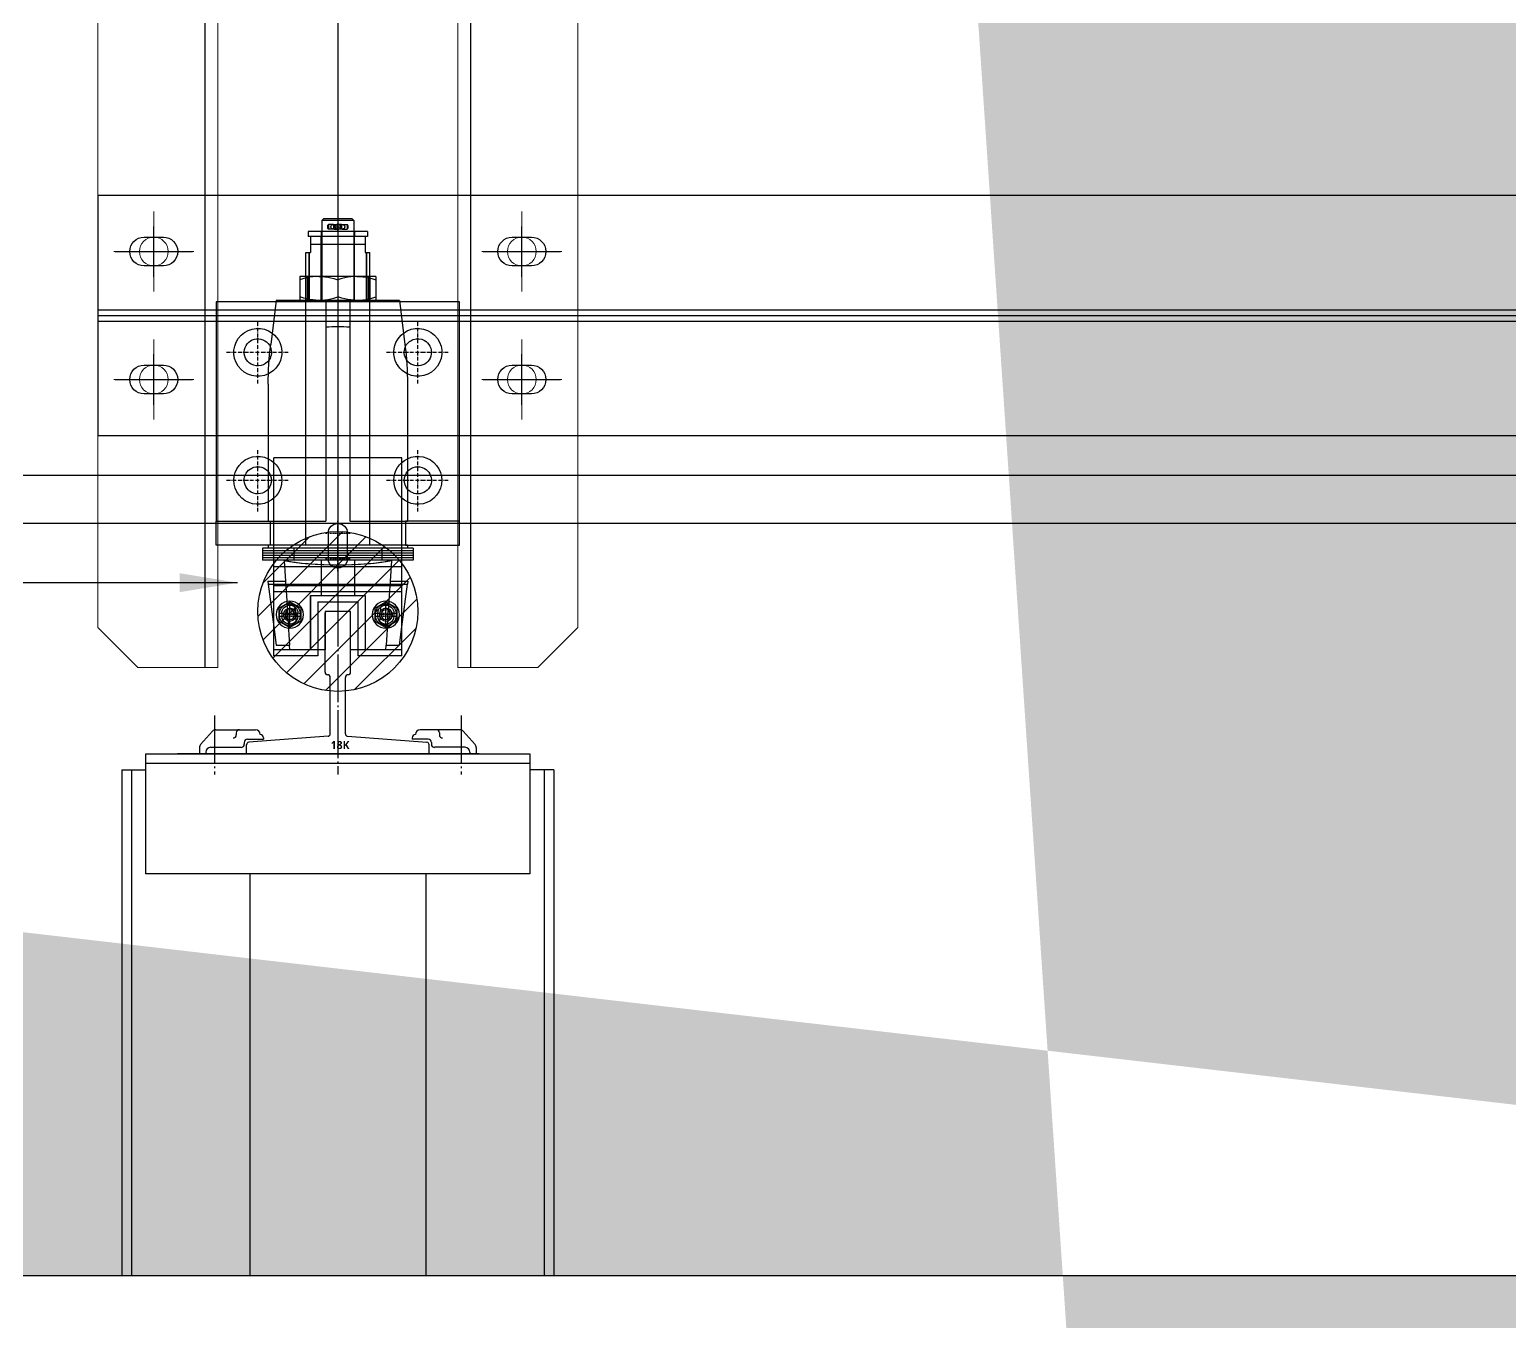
# Model space of a CAD drawing. Header units: millimetres. Extents: x 2370 to 266135, y -585395 to 33485.
# Drawn here: x 243654 to 245503, y 16224 to 17839 of the extents above; entities that cross this region are included whole.
import ezdxf
from ezdxf.lldxf.tags import DXFTag

# ---------------------------------------------------------------- set-up
doc = ezdxf.new("R2010")
doc.units = ezdxf.units.MM
for name, pattern in [('CEN', [35, 30, -2, 1, -2]), ('DASHDOT', [18.5, 12, -3, 0.5, -3]), ('DASHSPACE', [30, 12, -18])]:
    doc.linetypes.add(name, pattern=pattern)
doc.layers.add('0해치', color=253, linetype='Continuous', lineweight=9)
for name, color, linetype in [('1', 1, 'CENTER2'), ('2', 1, 'CENTER'), ('CEN', 1, 'CEN'), ('지상3층 평면도$0$A-ST-CONC', 2, 'Continuous'), ('히든선', 2, 'HIDDEN')]:
    doc.layers.add(name, color=color, linetype=linetype)
doc.styles.get("Standard").update_dxf_attribs({"font": 'NanumGothicBold.ttf'})
tags = doc.linetypes.add('CENTER', pattern=[2, 1.25, -0.25, 0.25, -0.25]).pattern_tags.tags
tags[10:11] = [DXFTag(74, 4), DXFTag(75, 0), DXFTag(340, '0'), DXFTag(46, 1.0), DXFTag(50, 0.0), DXFTag(44, 0.0), DXFTag(45, 0.0)]
tags[8:9] = [DXFTag(74, 4), DXFTag(75, 0), DXFTag(340, '0'), DXFTag(46, 1.0), DXFTag(50, 0.0), DXFTag(44, 0.0), DXFTag(45, 0.0)]
tags[6:7] = [DXFTag(74, 4), DXFTag(75, 0), DXFTag(340, '0'), DXFTag(46, 1.0), DXFTag(50, 0.0), DXFTag(44, 0.0), DXFTag(45, 0.0)]
tags[4:5] = [DXFTag(74, 4), DXFTag(75, 0), DXFTag(340, '0'), DXFTag(46, 1.0), DXFTag(50, 0.0), DXFTag(44, 0.0), DXFTag(45, 0.0)]
tags = doc.linetypes.add('CENTER2', pattern=[1.125, 0.75, -0.125, 0.125, -0.125]).pattern_tags.tags
tags[10:11] = [DXFTag(74, 4), DXFTag(75, 0), DXFTag(340, '0'), DXFTag(46, 1.0), DXFTag(50, 0.0), DXFTag(44, 0.0), DXFTag(45, 0.0)]
tags[8:9] = [DXFTag(74, 4), DXFTag(75, 0), DXFTag(340, '0'), DXFTag(46, 1.0), DXFTag(50, 0.0), DXFTag(44, 0.0), DXFTag(45, 0.0)]
tags[6:7] = [DXFTag(74, 4), DXFTag(75, 0), DXFTag(340, '0'), DXFTag(46, 1.0), DXFTag(50, 0.0), DXFTag(44, 0.0), DXFTag(45, 0.0)]
tags[4:5] = [DXFTag(74, 4), DXFTag(75, 0), DXFTag(340, '0'), DXFTag(46, 1.0), DXFTag(50, 0.0), DXFTag(44, 0.0), DXFTag(45, 0.0)]
tags = doc.linetypes.add('DASHED', pattern=[0.75, 0.5, -0.25]).pattern_tags.tags
tags[6:7] = [DXFTag(74, 4), DXFTag(75, 0), DXFTag(340, '0'), DXFTag(46, 1.0), DXFTag(50, 0.0), DXFTag(44, 0.0), DXFTag(45, 0.0)]
tags[4:5] = [DXFTag(74, 4), DXFTag(75, 0), DXFTag(340, '0'), DXFTag(46, 1.0), DXFTag(50, 0.0), DXFTag(44, 0.0), DXFTag(45, 0.0)]
tags = doc.linetypes.add('HIDDEN', pattern=[0.375, 0.25, -0.125]).pattern_tags.tags
tags[6:7] = [DXFTag(74, 4), DXFTag(75, 0), DXFTag(340, '0'), DXFTag(46, 1.0), DXFTag(50, 0.0), DXFTag(44, 0.0), DXFTag(45, 0.0)]
tags[4:5] = [DXFTag(74, 4), DXFTag(75, 0), DXFTag(340, '0'), DXFTag(46, 1.0), DXFTag(50, 0.0), DXFTag(44, 0.0), DXFTag(45, 0.0)]
doc.dimstyles.new('DIM-ROPE HOLE', dxfattribs={"dimscale": 180, "dimtxt": 1, "dimasz": 0.4, "dimexe": 0.2, "dimexo": 0.3, "dimgap": 0.4, "dimtad": 1, "dimdec": 0, "dimlfac": 0.5, "dimtxsty": 'Standard', "dimcen": 0, "dimclrd": 15, "dimclre": 15, "dimclrt": 3, "dimadec": 0, "dimazin": 0, "dimtfac": 1, "dimtix": 1, "dimtmove": 0, "dimatfit": 3, "dimfxl": 1, "dimarcsym": 0})

# ---------------------------------------------------------------- blocks, each defined once
blk = doc.blocks.new('R1823')
for p, q in [((-8, 51), (-8, 88)), ((7, 89), (-7, 89)), ((8, 51), (8, 88)), ((-4.75, 12.4), (-4.75, 47.75)), ((4.75, 12.4), (4.75, 47.75)), ((-78.4, 14.05), (-85.76, 5.88)), ((-76.17, 15.04), (-51.45, 15.04)), ((-63.47, 13.04), (-63.47, 11.87)), ((-6.11, 10.9), (-55.64, 7.15)), ((-46.43, 10.03), (-46.43, 9.03)), ((6.11, 10.9), (55.64, 7.15)), ((46.43, 10.03), (46.43, 9.03)), ((76.17, 15.04), (51.45, 15.04)), ((63.47, 13.04), (63.47, 11.87)), ((78.4, 14.05), (85.76, 5.88)), ((-86.53, 3.86), (-86.53, 0.01)), ((-82.52, 1.01), (-82.52, 0.01)), ((-79.51, 4.02), (-60.47, 4.02)), ((-58.5, 5.61), (-58.5, 5.66)), ((-58.46, 7.02), (-58.46, 6.02)), ((-57, 0), (-57, 5.66)), ((-56.46, 9.03), (-46.43, 9.03)), ((56.46, 9.03), (46.43, 9.03)), ((57, 0), (57, 5.66)), ((58.46, 7.02), (58.46, 6.02)), ((58.5, 5.61), (58.5, 5.66)), ((79.51, 4.02), (60.47, 4.02)), ((82.52, 1.01), (82.52, 0.01)), ((86.53, 3.86), (86.53, 0.01)), ((-88.22, 0), (-100.25, 0)), ((88.22, 0), (-88.22, 0)), ((88.22, 0), (100.25, 0))]:
    blk.add_line(p, q)
for centre, radius, start, end in [((-7, 88), 1, 90, 180), ((7, 88), 1, 0, 90), ((-6.38, 51), 1.62, 180, 270), ((-6.38, 47.75), 1.62, 0, 90), ((6.37, 47.75), 1.62, 90, 180), ((6.37, 51), 1.62, 270, 0), ((-76.17, 12.04), 3.01, 90, 138.01279), ((-65.48, 11.87), 2.01, 270, 0), ((-61.47, 13.04), 2.01, 90, 180), ((-51.45, 12.04), 3.01, 0, 90), ((-48.44, 10.03), 2.01, 0, 90), ((-6.25, 12.4), 1.5, 275.50548, 0), ((6.25, 12.4), 1.5, 180, 264.49452), ((48.44, 10.03), 2.01, 90, 180), ((51.45, 12.04), 3.01, 90, 180), ((61.47, 13.04), 2.01, 0, 90), ((65.48, 11.87), 2.01, 180, 270), ((76.17, 12.04), 3.01, 41.98721, 90), ((-83.52, 3.86), 3.01, 138.01279, 180), ((-79.51, 1.01), 3.01, 90, 180), ((-60.47, 6.02), 2.01, 270, 0), ((-56.46, 7.02), 2.01, 90, 180), ((-55.5, 5.66), 1.5, 95.50548, 180), ((55.5, 5.66), 1.5, 0, 84.49452), ((56.46, 7.02), 2.01, 0, 90), ((60.47, 6.02), 2.01, 180, 270), ((79.51, 1.01), 3.01, 0, 90), ((83.52, 3.86), 3.01, 0, 41.98721)]:
    blk.add_arc(centre, radius, start, end)
at = {"layer": 'CEN'}
for p, q in [((0, 97.15), (0, -13.05)), ((-77, 23.99), (-77, -13.05)), ((77, 23.99), (77, -13.05))]:
    blk.add_line(p, q, dxfattribs=at)
at = {"layer": '1', "insert": (-4.49, 7.97), "char_height": 5, "width": 6.0524, "attachment_point": 1}
blk.add_mtext('18K', dxfattribs=at)
blk = doc.blocks.new('43242342')
at = {"color": 1, "linetype": 'CENTER2', "lineweight": 18}
for p, q in [((17347.22, 133186.68), (17347.22, 133236.68)), ((17577.22, 133186.68), (17577.22, 133236.68)), ((17322.22, 133211.68), (17372.22, 133211.68)), ((17602.22, 133211.68), (17552.22, 133211.68)), ((17347.22, 133106.68), (17347.22, 133156.68)), ((17577.22, 133106.68), (17577.22, 133156.68)), ((17322.22, 133131.68), (17372.22, 133131.68)), ((17602.22, 133131.68), (17552.22, 133131.68))]:
    blk.add_line(p, q, dxfattribs=at)
at = {"lineweight": 18}
for points in [[(17387.22, 136191.68), (17387.22, 132951.68), (17337.22, 132951.68), (17312.22, 132976.68), (17312.22, 136166.68), (17337.22, 136191.68)], [(17537.22, 136191.68), (17537.22, 132951.68), (17587.22, 132951.68), (17612.22, 132976.68), (17612.22, 136166.68), (17587.22, 136191.68)]]:
    blk.add_lwpolyline(points, close=True, dxfattribs=at)
for centre in [(17347.22, 133211.68), (17577.22, 133211.68), (17347.22, 133131.68), (17577.22, 133131.68)]:
    blk.add_circle(centre, 9, dxfattribs=at)
at = {"layer": '히든선'}
for p, q in [((17379.22, 136191.68), (17379.22, 132951.68)), ((17545.22, 136191.68), (17545.22, 132951.68))]:
    blk.add_line(p, q, dxfattribs=at)
blk = doc.blocks.new('w3')
blk.add_lwpolyline([(87947.52, -10626.32), (90347.52, -10626.32), (90347.52, -10776.32), (87947.52, -10776.32)], close=True)
for points in [[(87988.52, -10652.32), (87976.52, -10652.32, 1), (87976.52, -10670.32), (87988.52, -10670.32, 1)], [(88218.52, -10652.32), (88206.52, -10652.32, 1), (88206.52, -10670.32), (88218.52, -10670.32, 1)], [(87988.52, -10732.32), (87976.52, -10732.32, 1), (87976.52, -10750.32), (87988.52, -10750.32, 1)], [(88218.52, -10732.32), (88206.52, -10732.32, 1), (88206.52, -10750.32), (88218.52, -10750.32, 1)]]:
    blk.add_lwpolyline(points, format="xyb", close=True)
at = {"layer": '1'}
for p, q in [((87982.52, -10645.59), (87982.52, -10677.06)), ((88212.52, -10645.59), (88212.52, -10677.06)), ((87958.36, -10661.32), (88006.67, -10661.32)), ((88188.36, -10661.32), (88236.67, -10661.32)), ((87947.52, -10701.32), (90347.52, -10701.32)), ((87982.52, -10725.59), (87982.52, -10757.06)), ((88212.52, -10725.59), (88212.52, -10757.06)), ((87958.36, -10741.32), (88006.67, -10741.32)), ((88188.36, -10741.32), (88236.67, -10741.32))]:
    blk.add_line(p, q, dxfattribs=at)
at = {"layer": '2'}
for p, q in [((87947.52, -10697.82), (90347.52, -10697.82)), ((87947.52, -10704.82), (90347.52, -10704.82))]:
    blk.add_line(p, q, dxfattribs=at)
blk = doc.blocks.new('5')
at = {"color": 4}
for p, q in [((20992.39, -152440.85), (21129.39, -152440.85)), ((21129.39, -152592.85), (20992.39, -152592.85))]:
    blk.add_line(p, q, dxfattribs=at)
at = {"color": 4, "ltscale": 0.186874}
blk.add_line((20992.39, -152478.22), (20992.39, -152440.85), dxfattribs=at)
at = {"color": 4, "ltscale": 0.168319}
for p, q in [((21129.39, -152440.85), (21129.39, -152474.51)), ((21144.39, -152474.51), (21144.39, -152440.85)), ((21129.39, -152592.85), (21129.39, -152559.18)), ((21144.39, -152559.18), (21144.39, -152592.85))]:
    blk.add_line(p, q, dxfattribs=at)
at = {"color": 4, "ltscale": 0.075}
for p, q in [((21144.39, -152440.85), (21129.39, -152440.85)), ((21129.39, -152474.51), (21144.39, -152474.51)), ((21129.39, -152474.51), (21144.39, -152474.51)), ((20976.39, -152496.85), (20961.39, -152496.85)), ((20976.39, -152498.85), (20961.39, -152498.85)), ((20976.39, -152534.85), (20961.39, -152534.85)), ((20976.39, -152536.85), (20961.39, -152536.85)), ((21129.39, -152559.18), (21144.39, -152559.18)), ((21129.39, -152559.18), (21144.39, -152559.18)), ((21144.39, -152592.85), (21129.39, -152592.85))]:
    blk.add_line(p, q, dxfattribs=at)
at = {"color": 1, "linetype": 'DASHDOT', "ltscale": 0.195}
for p, q in [((21023.89, -152447.35), (21023.89, -152486.35)), ((21103.89, -152447.35), (21103.89, -152486.35)), ((21043.39, -152466.85), (21004.39, -152466.85)), ((21123.39, -152466.85), (21084.39, -152466.85)), ((21023.89, -152547.35), (21023.89, -152586.35)), ((21103.89, -152547.35), (21103.89, -152586.35)), ((21043.39, -152566.85), (21004.39, -152566.85)), ((21123.39, -152566.85), (21084.39, -152566.85))]:
    blk.add_line(p, q, dxfattribs=at)
at = {"color": 4, "ltscale": 0.0075}
for p, q in [((21146.39, -152469.85), (21147.89, -152469.85)), ((21147.89, -152469.85), (21149.39, -152469.85)), ((21149.39, -152469.85), (21150.89, -152469.85)), ((21150.89, -152469.85), (21152.39, -152469.85)), ((21152.39, -152469.85), (21153.89, -152469.85)), ((21146.39, -152563.85), (21147.89, -152563.85)), ((21147.89, -152563.85), (21149.39, -152563.85)), ((21149.39, -152563.85), (21150.89, -152563.85)), ((21150.89, -152563.85), (21152.39, -152563.85)), ((21152.39, -152563.85), (21153.89, -152563.85))]:
    blk.add_line(p, q, dxfattribs=at)
at = {"color": 4, "ltscale": 0.035}
for p, q in [((21146.39, -152476.85), (21146.39, -152469.85)), ((21147.89, -152476.85), (21147.89, -152469.85)), ((21147.89, -152476.85), (21147.89, -152469.85)), ((21149.39, -152476.85), (21149.39, -152469.85)), ((21149.39, -152476.85), (21149.39, -152469.85)), ((21150.89, -152476.85), (21150.89, -152469.85)), ((21150.89, -152476.85), (21150.89, -152469.85)), ((21152.39, -152476.85), (21152.39, -152469.85)), ((21152.39, -152476.85), (21152.39, -152469.85)), ((21153.89, -152476.85), (21153.89, -152469.85)), ((20941.39, -152506.85), (20948.39, -152506.85)), ((20941.39, -152526.85), (20948.39, -152526.85)), ((21146.39, -152563.85), (21146.39, -152556.85)), ((21147.89, -152563.85), (21147.89, -152556.85)), ((21147.89, -152563.85), (21147.89, -152556.85)), ((21149.39, -152563.85), (21149.39, -152556.85)), ((21149.39, -152563.85), (21149.39, -152556.85)), ((21150.89, -152563.85), (21150.89, -152556.85)), ((21150.89, -152563.85), (21150.89, -152556.85)), ((21152.39, -152563.85), (21152.39, -152556.85)), ((21152.39, -152563.85), (21152.39, -152556.85)), ((21153.89, -152563.85), (21153.89, -152556.85))]:
    blk.add_line(p, q, dxfattribs=at)
at = {"color": 4, "ltscale": 0.139299}
for p, q in [((20991.39, -152478.35), (21019.04, -152474.89)), ((20991.39, -152555.35), (21019.04, -152558.8))]:
    blk.add_line(p, q, dxfattribs=at)
at = {"color": 4, "ltscale": 0.284789}
blk.add_line((20991.39, -152535.3), (20991.39, -152478.35), dxfattribs=at)
at = {"color": 4, "linetype": 'DASHED', "ltscale": 0.155626}
blk.add_line((20992.39, -152509.35), (20992.39, -152478.22), dxfattribs=at)
at = {"color": 4, "ltscale": 0.427742}
for p, q in [((21043.84, -152473.35), (21129.39, -152473.35)), ((21043.84, -152560.35), (21129.39, -152560.35))]:
    blk.add_line(p, q, dxfattribs=at)
at = {"color": 4, "ltscale": 0.4}
for p, q in [((21089.89, -152556.85), (21089.89, -152476.85)), ((21173.69, -152556.85), (21173.69, -152476.85))]:
    blk.add_line(p, q, dxfattribs=at)
at = {"color": 4, "ltscale": 0.419}
for p, q in [((21173.69, -152476.85), (21089.89, -152476.85)), ((21173.69, -152556.85), (21089.89, -152556.85))]:
    blk.add_line(p, q, dxfattribs=at)
at = {"color": 4, "linetype": 'DASHED', "ltscale": 0.113225}
for p, q in [((21129.39, -152473.35), (21129.39, -152495.99)), ((21144.39, -152495.99), (21144.39, -152473.35))]:
    blk.add_line(p, q, dxfattribs=at)
at = {"color": 4, "ltscale": 6.10352e-06}
for p, q in [((21129.39, -152474.51), (21129.39, -152474.51)), ((21144.39, -152474.51), (21144.39, -152474.51)), ((21129.39, -152559.18), (21129.39, -152559.18)), ((21144.39, -152559.18), (21144.39, -152559.18))]:
    blk.add_line(p, q, dxfattribs=at)
at = {"color": 4, "ltscale": 0.01}
for p, q in [((21144.39, -152473.35), (21146.39, -152473.35)), ((21144.39, -152560.35), (21146.39, -152560.35))]:
    blk.add_line(p, q, dxfattribs=at)
at = {"color": 4, "ltscale": 0.0175}
for p, q in [((21146.39, -152476.85), (21146.39, -152473.35)), ((21168.89, -152473.35), (21168.89, -152476.85)), ((21146.39, -152560.35), (21146.39, -152556.85)), ((21168.89, -152556.85), (21168.89, -152560.35))]:
    blk.add_line(p, q, dxfattribs=at)
at = {"color": 4, "linetype": 'DASHED', "ltscale": 0.17}
for p, q in [((21146.39, -152510.85), (21146.39, -152476.85)), ((21146.39, -152510.85), (21146.39, -152476.85)), ((21147.89, -152510.85), (21147.89, -152476.85)), ((21147.89, -152510.85), (21147.89, -152476.85)), ((21149.39, -152510.85), (21149.39, -152476.85)), ((21149.39, -152510.85), (21149.39, -152476.85)), ((21150.89, -152510.85), (21150.89, -152476.85)), ((21150.89, -152510.85), (21150.89, -152476.85)), ((21152.39, -152510.85), (21152.39, -152476.85)), ((21152.39, -152510.85), (21152.39, -152476.85)), ((21175.89, -152499.85), (21209.89, -152499.85)), ((21175.89, -152499.85), (21175.89, -152533.85)), ((21209.89, -152499.85), (21175.89, -152499.85)), ((21175.89, -152499.85), (21175.89, -152533.85)), ((21146.39, -152556.85), (21146.39, -152522.85)), ((21147.89, -152556.85), (21147.89, -152522.85)), ((21147.89, -152556.85), (21147.89, -152522.85)), ((21149.39, -152556.85), (21149.39, -152522.85)), ((21149.39, -152556.85), (21149.39, -152522.85)), ((21150.89, -152556.85), (21150.89, -152522.85)), ((21150.89, -152556.85), (21150.89, -152522.85)), ((21152.39, -152556.85), (21152.39, -152522.85)), ((21152.39, -152556.85), (21152.39, -152522.85)), ((21175.89, -152533.85), (21209.89, -152533.85)), ((21175.89, -152533.85), (21209.89, -152533.85))]:
    blk.add_line(p, q, dxfattribs=at)
at = {"color": 4, "linetype": 'DASHED', "ltscale": 0.170419}
for p, q in [((21153.89, -152510.93), (21153.89, -152476.85)), ((21153.89, -152556.85), (21153.89, -152522.76))]:
    blk.add_line(p, q, dxfattribs=at)
at = {"color": 4, "linetype": 'DASHED', "ltscale": 0.4}
for p, q in [((21157.89, -152556.85), (21157.89, -152476.85)), ((21168.89, -152476.85), (21168.89, -152556.85)), ((21169.89, -152556.85), (21169.89, -152476.85))]:
    blk.add_line(p, q, dxfattribs=at)
at = {"color": 4, "ltscale": 0.018843}
blk.add_line((21166.85, -152473.08), (21166.85, -152476.85), dxfattribs=at)
at = {"color": 4, "ltscale": 0.010301}
for p, q in [((21166.85, -152473.08), (21168.89, -152473.35)), ((21166.85, -152560.61), (21168.89, -152560.35))]:
    blk.add_line(p, q, dxfattribs=at)
at = {"color": 4, "ltscale": 0.018844}
for p, q in [((21166.85, -152473.08), (21166.85, -152476.85)), ((21166.85, -152556.85), (21166.85, -152560.61))]:
    blk.add_line(p, q, dxfattribs=at)
at = {"color": 4, "linetype": 'DASHED', "ltscale": 0.03655}
blk.add_line((21166.85, -152476.85), (21166.85, -152484.16), dxfattribs=at)
at = {"color": 4, "linetype": 'DASHED', "ltscale": 0.036549}
for p, q in [((21166.85, -152476.85), (21166.85, -152484.16)), ((21166.85, -152549.54), (21166.85, -152556.85)), ((21166.85, -152549.54), (21166.85, -152556.85))]:
    blk.add_line(p, q, dxfattribs=at)
at = {"color": 4, "linetype": 'DASHED', "ltscale": 0.435}
blk.add_line((21168.89, -152473.35), (21168.89, -152560.35), dxfattribs=at)
at = {"color": 4, "ltscale": 0.134146}
blk.add_line((21168.89, -152473.35), (21195.49, -152476.85), dxfattribs=at)
at = {"color": 4, "ltscale": 0.2}
for p, q in [((21213.69, -152476.85), (21173.69, -152476.85)), ((21213.69, -152556.85), (21173.69, -152556.85))]:
    blk.add_line(p, q, dxfattribs=at)
at = {"color": 4, "ltscale": 0.04}
for p, q in [((21183.89, -152479.92), (21179.89, -152486.85)), ((21183.89, -152479.92), (21191.89, -152479.92)), ((21191.89, -152479.92), (21195.89, -152486.85)), ((21183.89, -152493.77), (21179.89, -152486.85)), ((21191.89, -152493.77), (21195.89, -152486.85)), ((21183.89, -152493.77), (21191.89, -152493.77)), ((21183.89, -152539.92), (21179.89, -152546.85)), ((21183.89, -152539.92), (21191.89, -152539.92)), ((21191.89, -152539.92), (21195.89, -152546.85)), ((21183.89, -152553.77), (21179.89, -152546.85)), ((21183.89, -152553.77), (21191.89, -152553.77)), ((21191.89, -152553.77), (21195.89, -152546.85))]:
    blk.add_line(p, q, dxfattribs=at)
at = {"color": 4, "linetype": 'DASHDOT', "ltscale": 0.065}
for p, q in [((21186.89, -152480.35), (21186.89, -152493.35)), ((21188.89, -152480.35), (21188.89, -152493.35)), ((21193.39, -152486.85), (21180.39, -152486.85)), ((21195.39, -152486.85), (21182.39, -152486.85)), ((21186.89, -152540.35), (21186.89, -152553.35)), ((21188.89, -152540.35), (21188.89, -152553.35)), ((21193.39, -152546.85), (21180.39, -152546.85)), ((21195.39, -152546.85), (21182.39, -152546.85))]:
    blk.add_line(p, q, dxfattribs=at)
at = {"color": 4, "linetype": 'DASHED', "ltscale": 0.01}
for p, q in [((21186.89, -152481.85), (21188.89, -152481.85)), ((21181.45, -152485.07), (21181.32, -152487.06)), ((21184.13, -152490.25), (21186.13, -152490.37)), ((21189.12, -152490.56), (21191.12, -152490.68)), ((21194.42, -152485.88), (21194.3, -152487.88)), ((21188.89, -152491.85), (21186.89, -152491.85)), ((21184.13, -152543.45), (21186.13, -152543.32)), ((21188.89, -152541.85), (21186.89, -152541.85)), ((21189.12, -152543.13), (21191.12, -152543.01)), ((21194.42, -152547.81), (21194.3, -152545.82)), ((21181.45, -152548.62), (21181.32, -152546.63)), ((21186.89, -152551.85), (21188.89, -152551.85))]:
    blk.add_line(p, q, dxfattribs=at)
at = {"color": 4, "linetype": 'DASHED', "ltscale": 0.057491}
for p, q in [((21195.49, -152476.85), (21206.89, -152478.35)), ((21206.89, -152555.35), (21195.49, -152556.85))]:
    blk.add_line(p, q, dxfattribs=at)
at = {"color": 4, "linetype": 'DASHED', "ltscale": 0.041562}
for p, q in [((21206.89, -152478.35), (21206.89, -152486.66)), ((21206.89, -152547.03), (21206.89, -152555.35))]:
    blk.add_line(p, q, dxfattribs=at)
at = {"color": 4, "linetype": 'DASHED', "ltscale": 0.1375}
for p, q in [((21209.89, -152504.35), (21209.89, -152476.85)), ((21209.89, -152556.85), (21209.89, -152529.35))]:
    blk.add_line(p, q, dxfattribs=at)
at = {"color": 4, "ltscale": 0.1375}
for p, q in [((21213.69, -152504.35), (21213.69, -152476.85)), ((21213.69, -152556.85), (21213.69, -152529.35))]:
    blk.add_line(p, q, dxfattribs=at)
at = {"color": 4, "linetype": 'DASHED', "ltscale": 0.0075}
for p, q in [((21146.39, -152489.35), (21147.89, -152489.35)), ((21147.89, -152489.35), (21149.39, -152489.35)), ((21149.39, -152489.35), (21150.89, -152489.35)), ((21150.89, -152489.35), (21152.39, -152489.35)), ((21152.39, -152489.35), (21153.89, -152489.35)), ((21146.39, -152544.35), (21147.89, -152544.35)), ((21147.89, -152544.35), (21149.39, -152544.35)), ((21149.39, -152544.35), (21150.89, -152544.35)), ((21150.89, -152544.35), (21152.39, -152544.35)), ((21152.39, -152544.35), (21153.89, -152544.35))]:
    blk.add_line(p, q, dxfattribs=at)
at = {"color": 4, "linetype": 'DASHED', "ltscale": 0.001619}
for p, q in [((21153.89, -152483.35), (21154.22, -152483.37)), ((21153.89, -152550.35), (21154.22, -152550.33))]:
    blk.add_line(p, q, dxfattribs=at)
at = {"color": 4, "linetype": 'DASHED', "ltscale": 0.13792}
for p, q in [((21153.89, -152510.93), (21153.89, -152483.35)), ((21153.89, -152550.35), (21153.89, -152522.76))]:
    blk.add_line(p, q, dxfattribs=at)
at = {"color": 4, "linetype": 'DASHED', "ltscale": 0.063295}
for p, q in [((21154.22, -152483.37), (21166.85, -152484.16)), ((21154.22, -152550.33), (21166.85, -152549.54))]:
    blk.add_line(p, q, dxfattribs=at)
at = {"color": 4, "linetype": 'DASHED', "ltscale": 0.092508}
for p, q in [((21166.85, -152484.16), (21185.32, -152485.31)), ((21166.85, -152549.54), (21185.32, -152548.38))]:
    blk.add_line(p, q, dxfattribs=at)
at = {"color": 4, "linetype": 'DASHDOT', "ltscale": 0.039}
for p, q in [((21191.79, -152486.85), (21183.99, -152486.85)), ((21187.89, -152482.95), (21187.89, -152490.75)), ((21187.89, -152542.95), (21187.89, -152550.75)), ((21191.79, -152546.85), (21183.99, -152546.85))]:
    blk.add_line(p, q, dxfattribs=at)
at = {"color": 4, "linetype": 'DASHED', "ltscale": 0.009567}
for p, q in [((21184.53, -152485.26), (21186.44, -152485.38)), ((21186.44, -152548.31), (21184.53, -152548.43))]:
    blk.add_line(p, q, dxfattribs=at)
at = {"color": 4, "linetype": 'DASHED', "ltscale": 0.015}
for p, q in [((21189.12, -152490.56), (21186.13, -152490.37)), ((21189.43, -152485.57), (21186.44, -152485.38)), ((20948.39, -152506.35), (20951.39, -152506.35)), ((20943.89, -152511.05), (20946.89, -152511.05)), ((20946.89, -152514.35), (20943.89, -152514.35)), ((20943.89, -152516.85), (20946.89, -152516.85)), ((20943.89, -152516.85), (20946.89, -152516.85)), ((20946.89, -152519.35), (20943.89, -152519.35)), ((20943.89, -152522.64), (20946.89, -152522.64)), ((20948.39, -152527.35), (20951.39, -152527.35)), ((21189.12, -152543.13), (21186.13, -152543.32)), ((21189.43, -152548.12), (21186.44, -152548.31))]:
    blk.add_line(p, q, dxfattribs=at)
at = {"color": 4, "linetype": 'DASHED', "ltscale": 0.006053}
for p, q in [((21189.43, -152485.57), (21190.64, -152485.64)), ((21190.64, -152548.05), (21189.43, -152548.12))]:
    blk.add_line(p, q, dxfattribs=at)
at = {"color": 4, "linetype": 'DASHED', "ltscale": 0.081418}
for p, q in [((21190.64, -152485.64), (21206.89, -152486.66)), ((21190.64, -152548.05), (21206.89, -152547.03))]:
    blk.add_line(p, q, dxfattribs=at)
at = {"color": 4, "linetype": 'DASHED', "ltscale": 0.015029}
for p, q in [((21209.89, -152486.85), (21206.89, -152486.66)), ((21209.89, -152546.85), (21206.89, -152547.03))]:
    blk.add_line(p, q, dxfattribs=at)
at = {"color": 4, "linetype": 'DASHED', "ltscale": 0.065}
for p, q in [((21209.89, -152499.85), (21209.89, -152486.85)), ((21209.89, -152546.85), (21209.89, -152533.85))]:
    blk.add_line(p, q, dxfattribs=at)
at = {"color": 4, "ltscale": 0.015}
for p, q in [((20948.39, -152498.35), (20951.39, -152498.35)), ((20961.39, -152496.85), (20961.39, -152499.85)), ((20948.39, -152535.35), (20951.39, -152535.35)), ((20961.39, -152533.85), (20961.39, -152536.85))]:
    blk.add_line(p, q, dxfattribs=at)
at = {"color": 4, "ltscale": 0.185}
for p, q in [((20948.39, -152535.35), (20948.39, -152498.35)), ((20951.39, -152535.35), (20951.39, -152498.35))]:
    blk.add_line(p, q, dxfattribs=at)
at = {"color": 4, "ltscale": 0.17}
for p, q in [((20951.39, -152533.85), (20951.39, -152499.85)), ((20956.39, -152533.85), (20956.39, -152499.85))]:
    blk.add_line(p, q, dxfattribs=at)
at = {"color": 4, "ltscale": 0.05}
for p, q in [((20951.39, -152499.85), (20961.39, -152499.85)), ((20951.39, -152533.85), (20961.39, -152533.85))]:
    blk.add_line(p, q, dxfattribs=at)
at = {"color": 4, "linetype": 'DASHED', "ltscale": 0.006017}
for p, q in [((20956.39, -152501.05), (20956.39, -152499.85)), ((20956.39, -152533.85), (20956.39, -152532.64))]:
    blk.add_line(p, q, dxfattribs=at)
at = {"color": 4, "linetype": 'DASHED', "ltscale": 0.163982}
for p, q in [((20956.39, -152532.64), (20956.39, -152499.85)), ((20956.39, -152533.85), (20956.39, -152501.05))]:
    blk.add_line(p, q, dxfattribs=at)
at = {"color": 4, "linetype": 'DASHED', "ltscale": 0.15}
for p, q in [((20961.39, -152498.85), (20991.39, -152498.85)), ((20961.39, -152534.85), (20991.39, -152534.85))]:
    blk.add_line(p, q, dxfattribs=at)
at = {"color": 4, "ltscale": 0.010636}
for p, q in [((20976.39, -152493.03), (20978.52, -152493.03)), ((20989.27, -152493.03), (20991.39, -152493.03)), ((20976.39, -152540.66), (20978.52, -152540.66)), ((20989.27, -152540.66), (20991.39, -152540.66))]:
    blk.add_line(p, q, dxfattribs=at)
at = {"color": 4, "ltscale": 0.059539}
for p, q in [((20976.39, -152504.94), (20976.39, -152493.03)), ((20991.39, -152504.94), (20991.39, -152493.03)), ((20976.39, -152540.66), (20976.39, -152528.75)), ((20991.39, -152540.66), (20991.39, -152528.75))]:
    blk.add_line(p, q, dxfattribs=at)
at = {"color": 4, "linetype": 'DASHED', "ltscale": 0.075}
for p, q in [((20976.39, -152496.85), (20991.39, -152496.85)), ((20991.39, -152496.85), (20976.39, -152496.85)), ((20976.39, -152497.85), (20991.39, -152497.85)), ((20991.39, -152498.85), (20976.39, -152498.85)), ((20992.39, -152524.35), (20992.39, -152509.35)), ((20991.39, -152534.85), (20976.39, -152534.85)), ((20976.39, -152535.85), (20991.39, -152535.85)), ((20976.39, -152536.85), (20991.39, -152536.85)), ((20991.39, -152536.85), (20976.39, -152536.85))]:
    blk.add_line(p, q, dxfattribs=at)
at = {"color": 4, "ltscale": 0.053729}
for p, q in [((20978.52, -152493.03), (20989.27, -152493.03)), ((20978.52, -152516.85), (20989.27, -152516.85)), ((20978.52, -152540.66), (20989.27, -152540.66))]:
    blk.add_line(p, q, dxfattribs=at)
at = {"color": 4, "linetype": 'DASHED', "ltscale": 0.2}
for p, q in [((20991.39, -152536.85), (20991.39, -152496.85)), ((20991.39, -152506.35), (20951.39, -152506.35)), ((20991.39, -152527.35), (20951.39, -152527.35))]:
    blk.add_line(p, q, dxfattribs=at)
at = {"color": 4, "linetype": 'DASHED'}
for p, q in [((21144.39, -152496.85), (20992.39, -152496.85)), ((21144.39, -152536.85), (20992.39, -152536.85))]:
    blk.add_line(p, q, dxfattribs=at)
at = {"color": 4, "linetype": 'DASHED', "ltscale": 0.066775}
blk.add_line((21129.39, -152495.99), (21129.39, -152509.35), dxfattribs=at)
at = {"color": 4, "linetype": 'DASHED', "ltscale": 0.321775}
blk.add_line((21144.39, -152560.35), (21144.39, -152495.99), dxfattribs=at)
at = {"color": 4, "linetype": 'DASHED', "ltscale": 0.0225}
for p, q in [((21209.89, -152504.35), (21209.89, -152499.85)), ((21209.89, -152533.85), (21209.89, -152529.35))]:
    blk.add_line(p, q, dxfattribs=at)
at = {"color": 4, "ltscale": 0.007071}
for p, q in [((20940.39, -152507.85), (20941.39, -152506.85)), ((20940.39, -152525.85), (20941.39, -152526.85))]:
    blk.add_line(p, q, dxfattribs=at)
at = {"color": 4, "ltscale": 0.066574}
blk.add_line((20940.39, -152521.16), (20940.39, -152507.85), dxfattribs=at)
at = {"color": 4, "linetype": 'DASHED', "ltscale": 0.026029}
for p, q in [((20941.39, -152512.05), (20941.39, -152506.85)), ((20991.39, -152526.85), (20991.39, -152521.64))]:
    blk.add_line(p, q, dxfattribs=at)
at = {"color": 4, "ltscale": 0.073971}
blk.add_line((20941.39, -152521.64), (20941.39, -152506.85), dxfattribs=at)
at = {"color": 4, "linetype": 'DASHED', "ltscale": 0.215}
for p, q in [((20948.39, -152506.85), (20991.39, -152506.85)), ((20948.39, -152526.85), (20991.39, -152526.85))]:
    blk.add_line(p, q, dxfattribs=at)
at = {"color": 4, "ltscale": 0.119079}
for p, q in [((20976.39, -152528.75), (20976.39, -152504.94)), ((20991.39, -152528.75), (20991.39, -152504.94))]:
    blk.add_line(p, q, dxfattribs=at)
at = {"color": 4, "linetype": 'DASHED', "ltscale": 0.073971}
for p, q in [((20991.39, -152521.64), (20991.39, -152506.85)), ((20941.39, -152526.85), (20941.39, -152512.05))]:
    blk.add_line(p, q, dxfattribs=at)
at = {"color": 4, "linetype": 'DASHED', "ltscale": 0.0777}
for p, q in [((20992.39, -152509.35), (21007.93, -152509.35)), ((20992.39, -152524.35), (21007.93, -152524.35))]:
    blk.add_line(p, q, dxfattribs=at)
at = {"color": 4, "linetype": 'DASHED', "ltscale": 0.055523}
for p, q in [((21007.93, -152509.35), (21019.04, -152509.35)), ((21007.93, -152524.35), (21019.04, -152524.35))]:
    blk.add_line(p, q, dxfattribs=at)
at = {"color": 4, "linetype": 'DASHED', "ltscale": 0.124035}
for p, q in [((21019.04, -152509.35), (21043.84, -152509.35)), ((21019.04, -152524.35), (21043.84, -152524.35))]:
    blk.add_line(p, q, dxfattribs=at)
at = {"color": 4, "linetype": 'DASHED', "ltscale": 0.427742}
for p, q in [((21043.84, -152509.35), (21129.39, -152509.35)), ((21043.84, -152524.35), (21129.39, -152524.35))]:
    blk.add_line(p, q, dxfattribs=at)
at = {"color": 4, "linetype": 'DASHDOT', "ltscale": 0.078}
for p, q in [((21136.89, -152509.05), (21136.89, -152524.65)), ((21152.89, -152509.05), (21152.89, -152524.65)), ((21144.69, -152516.85), (21129.09, -152516.85)), ((21160.69, -152516.85), (21145.09, -152516.85))]:
    blk.add_line(p, q, dxfattribs=at)
at = {"color": 4, "linetype": 'DASHED', "ltscale": 0.11}
for p, q in [((21153.89, -152506.35), (21175.89, -152506.35)), ((21153.89, -152527.35), (21175.89, -152527.35))]:
    blk.add_line(p, q, dxfattribs=at)
at = {"color": 4, "ltscale": 0.169}
for p, q in [((21179.89, -152504.35), (21213.69, -152504.35)), ((21179.89, -152529.35), (21213.69, -152529.35))]:
    blk.add_line(p, q, dxfattribs=at)
at = {"color": 4, "ltscale": 0.125}
blk.add_line((21179.89, -152504.35), (21179.89, -152529.35), dxfattribs=at)
at = {"color": 4, "ltscale": 0.08}
for p, q in [((21185.89, -152524.85), (21185.89, -152508.85)), ((21136.89, -152510.85), (21152.89, -152510.85)), ((21152.89, -152522.85), (21136.89, -152522.85))]:
    blk.add_line(p, q, dxfattribs=at)
at = {"color": 4, "ltscale": 0.12}
for p, q in [((21185.89, -152508.85), (21209.89, -152508.85)), ((21209.89, -152524.85), (21185.89, -152524.85))]:
    blk.add_line(p, q, dxfattribs=at)
at = {"color": 4, "ltscale": 0.0225}
for p, q in [((21209.89, -152508.85), (21209.89, -152504.35)), ((21209.89, -152529.35), (21209.89, -152524.85))]:
    blk.add_line(p, q, dxfattribs=at)
at = {"color": 4, "linetype": 'DASHDOT', "ltscale": 0.306}
blk.add_line((20935.29, -152516.85), (20996.49, -152516.85), dxfattribs=at)
at = {"color": 4, "linetype": 'DASHDOT', "ltscale": 0.02275}
for p, q in [((20947.67, -152516.85), (20943.12, -152516.85)), ((20945.39, -152514.57), (20945.39, -152519.12))]:
    blk.add_line(p, q, dxfattribs=at)
at = {"color": 4, "linetype": 'DASHDOT', "ltscale": 0.0195}
for p, q in [((20947.34, -152516.55), (20943.44, -152516.55)), ((20947.34, -152517.15), (20943.44, -152517.15)), ((20945.39, -152514.6), (20945.39, -152518.5)), ((20945.39, -152515.2), (20945.39, -152519.1))]:
    blk.add_line(p, q, dxfattribs=at)
at = {"color": 4, "linetype": 'DASHED', "ltscale": 0.015366}
for p, q in [((20943.89, -152514.05), (20943.89, -152510.97)), ((20946.89, -152514.05), (20946.89, -152510.97)), ((20943.89, -152519.65), (20943.89, -152522.72)), ((20946.89, -152519.65), (20946.89, -152522.72))]:
    blk.add_line(p, q, dxfattribs=at)
at = {"color": 4, "ltscale": 0.014}
for p, q in [((20943.89, -152514.05), (20943.89, -152516.85)), ((20943.89, -152516.85), (20943.89, -152519.65)), ((20946.89, -152516.85), (20946.89, -152514.05)), ((20946.89, -152519.65), (20946.89, -152516.85))]:
    blk.add_line(p, q, dxfattribs=at)
at = {"color": 4, "ltscale": 0.008635}
for p, q in [((20943.89, -152514.57), (20943.89, -152516.3)), ((20943.89, -152519.12), (20943.89, -152517.39))]:
    blk.add_line(p, q, dxfattribs=at)
at = {"color": 4, "linetype": 'DASHED', "ltscale": 0.001137}
blk.add_line((20946.89, -152514.57), (20946.89, -152514.35), dxfattribs=at)
at = {"color": 4, "linetype": 'DASHED', "ltscale": 0.008635}
for p, q in [((20946.89, -152514.57), (20946.89, -152516.3)), ((20946.89, -152519.12), (20946.89, -152517.39))]:
    blk.add_line(p, q, dxfattribs=at)
at = {"color": 4, "linetype": 'DASHED', "ltscale": 0.053729}
blk.add_line((20978.52, -152516.85), (20989.27, -152516.85), dxfattribs=at)
at = {"color": 4, "ltscale": 0.06}
for p, q in [((21146.39, -152522.85), (21146.39, -152510.85)), ((21146.39, -152522.85), (21146.39, -152510.85)), ((21147.89, -152522.85), (21147.89, -152510.85)), ((21147.89, -152522.85), (21147.89, -152510.85)), ((21149.39, -152522.85), (21149.39, -152510.85)), ((21149.39, -152522.85), (21149.39, -152510.85)), ((21150.89, -152522.85), (21150.89, -152510.85)), ((21150.89, -152522.85), (21150.89, -152510.85)), ((21152.39, -152522.85), (21152.39, -152510.85)), ((21152.39, -152522.85), (21152.39, -152510.85))]:
    blk.add_line(p, q, dxfattribs=at)
at = {"color": 4, "ltscale": 0.059161}
blk.add_line((21153.89, -152522.76), (21153.89, -152510.93), dxfattribs=at)
blk.add_line((21153.89, -152522.76), (21153.89, -152510.93), dxfattribs=at)
at = {"color": 4, "ltscale": 0.023426}
blk.add_line((20940.39, -152525.85), (20940.39, -152521.16), dxfattribs=at)
at = {"color": 4, "ltscale": 0.026029}
blk.add_line((20941.39, -152526.85), (20941.39, -152521.64), dxfattribs=at)
at = {"color": 4, "ltscale": 0.001137}
blk.add_line((20943.89, -152519.12), (20943.89, -152519.35), dxfattribs=at)
at = {"color": 4, "linetype": 'DASHED', "ltscale": 0.155624}
blk.add_line((20992.39, -152555.47), (20992.39, -152524.35), dxfattribs=at)
at = {"color": 4, "linetype": 'DASHED', "ltscale": 0.18}
blk.add_line((21129.39, -152524.35), (21129.39, -152560.35), dxfattribs=at)
at = {"color": 4, "linetype": 'DASHED', "ltscale": 0.074275}
blk.add_line((21146.39, -152537.7), (21146.39, -152522.85), dxfattribs=at)
at = {"color": 4, "ltscale": 0.100211}
blk.add_line((20991.39, -152555.35), (20991.39, -152535.3), dxfattribs=at)
at = {"color": 4, "linetype": 'DASHED', "ltscale": 0.095724}
blk.add_line((21146.39, -152556.85), (21146.39, -152537.7), dxfattribs=at)
at = {"color": 4, "ltscale": 0.186876}
blk.add_line((20992.39, -152592.85), (20992.39, -152555.47), dxfattribs=at)
at = {"color": 4, "ltscale": 0.018845}
blk.add_line((21166.85, -152556.85), (21166.85, -152560.61), dxfattribs=at)
at = {"color": 4, "ltscale": 0.134147}
blk.add_line((21195.49, -152556.85), (21168.89, -152560.35), dxfattribs=at)
at = {"color": 4}
for points in [[(20976.39, -152504.94), (20976.45, -152503.09), (20976.61, -152501.24), (20976.88, -152499.37), (20977.26, -152497.49), (20977.74, -152495.59), (20978.52, -152493.03)], [(20991.39, -152504.94), (20991.34, -152503.09), (20991.17, -152501.24), (20990.9, -152499.37), (20990.52, -152497.49), (20990.05, -152495.59), (20989.27, -152493.03)], [(20976.39, -152504.94), (20976.45, -152506.78), (20976.61, -152508.64), (20976.88, -152510.5), (20977.26, -152512.39), (20977.74, -152514.29), (20978.52, -152516.85)], [(20991.39, -152504.94), (20991.34, -152506.78), (20991.17, -152508.64), (20990.9, -152510.5), (20990.52, -152512.39), (20990.05, -152514.29), (20989.27, -152516.85)], [(20976.39, -152528.75), (20976.45, -152526.91), (20976.61, -152525.05), (20976.88, -152523.19), (20977.26, -152521.31), (20977.74, -152519.41), (20978.52, -152516.85)], [(20991.39, -152528.75), (20991.34, -152526.91), (20991.17, -152525.05), (20990.9, -152523.19), (20990.52, -152521.31), (20990.05, -152519.41), (20989.27, -152516.85)], [(20976.39, -152528.75), (20976.45, -152530.6), (20976.61, -152532.45), (20976.88, -152534.32), (20977.26, -152536.2), (20977.74, -152538.1), (20978.52, -152540.66)], [(20991.39, -152528.75), (20991.34, -152530.6), (20991.17, -152532.45), (20990.9, -152534.32), (20990.52, -152536.2), (20990.05, -152538.1), (20989.27, -152540.66)]]:
    blk.add_lwpolyline(points, dxfattribs=at)
at = {"color": 4, "linetype": 'DASHED'}
for points in [[(20976.39, -152504.94), (20976.45, -152503.09), (20976.61, -152501.24), (20976.88, -152499.37), (20977.26, -152497.49), (20977.74, -152495.59), (20978.52, -152493.03)], [(20991.39, -152504.94), (20991.34, -152503.09), (20991.17, -152501.24), (20990.9, -152499.37), (20990.52, -152497.49), (20990.05, -152495.59), (20989.27, -152493.03)], [(20976.39, -152504.94), (20976.45, -152506.78), (20976.61, -152508.64), (20976.88, -152510.5), (20977.26, -152512.39), (20977.74, -152514.29), (20978.52, -152516.85)], [(20991.39, -152504.94), (20991.34, -152506.78), (20991.17, -152508.64), (20990.9, -152510.5), (20990.52, -152512.39), (20990.05, -152514.29), (20989.27, -152516.85)], [(20976.39, -152528.75), (20976.45, -152526.91), (20976.61, -152525.05), (20976.88, -152523.19), (20977.26, -152521.31), (20977.74, -152519.41), (20978.52, -152516.85)], [(20991.39, -152528.75), (20991.34, -152526.91), (20991.17, -152525.05), (20990.9, -152523.19), (20990.52, -152521.31), (20990.05, -152519.41), (20989.27, -152516.85)], [(20976.39, -152528.75), (20976.45, -152530.6), (20976.61, -152532.45), (20976.88, -152534.32), (20977.26, -152536.2), (20977.74, -152538.1), (20978.52, -152540.66)], [(20991.39, -152528.75), (20991.34, -152530.6), (20991.17, -152532.45), (20990.9, -152534.32), (20990.52, -152536.2), (20990.05, -152538.1), (20989.27, -152540.66)]]:
    blk.add_lwpolyline(points, dxfattribs=at)
at = {"color": 4}
for centre in [(21187.89, -152486.85), (21187.89, -152546.85)]:
    blk.add_circle(centre, 8.5, dxfattribs=at)
at = {"color": 4, "linetype": 'DASHED'}
for centre, radius in [((21187.89, -152486.85), 6.75), ((21187.89, -152486.85), 4), ((21187.89, -152486.85), 3), ((21187.89, -152486.85), 3), ((21187.89, -152486.85), 3), ((21187.89, -152546.85), 6.75), ((21187.89, -152546.85), 4), ((21187.89, -152546.85), 3), ((21187.89, -152546.85), 3), ((21187.89, -152546.85), 3)]:
    blk.add_circle(centre, radius, dxfattribs=at)
at = {"color": 4}
for centre, radius, start, end in [((21023.89, -152466.85), 15, 333.87464, 216.59709), ((21103.89, -152466.85), 15, 334.32109, 205.67891), ((21023.89, -152466.85), 8.5, 28.64789, 247.46719), ((21023.89, -152466.85), 8.5, 303.57018, 28.64789), ((21103.89, -152466.85), 8.5, 28.64789, 229.87988), ((21103.89, -152466.85), 8.5, 310.12012, 28.64789), ((21043.84, -152673.35), 200, 90, 97.12502), ((20945.39, -152516.85), 1.75, 148.9957, 211.00423), ((20945.39, -152514.05), 1.5, 90, 179.99999), ((20945.39, -152514.05), 1.5, 360, 90), ((20945.39, -152516.85), 1.75, 328.99619, 31.00283), ((21136.89, -152516.85), 6, 90, 270), ((21152.89, -152516.85), 6, 270, 90), ((20902.04, -152516.85), 254.86, 358.98635, 1.01341), ((20945.39, -152519.65), 1.5, 179.99999, 270), ((20945.39, -152519.65), 1.5, 270, 0), ((21023.89, -152566.85), 15, 143.40213, 26.12613), ((21023.89, -152566.85), 8.5, 112.53033, 208.64788), ((21023.89, -152566.85), 8.5, 208.64788, 56.43232), ((21043.84, -152360.35), 200, 262.87498, 270), ((21103.89, -152566.85), 15, 154.32032, 25.67967), ((21103.89, -152566.85), 8.5, 130.11822, 208.64788), ((21103.89, -152566.85), 8.5, 208.64788, 49.88178)]:
    blk.add_arc(centre, radius, start, end, dxfattribs=at)
at = {"color": 4, "linetype": 'DASHED'}
for centre, radius, start, end in [((21023.89, -152466.85), 15, 216.59709, 333.87464), ((21023.89, -152466.85), 8.5, 247.46719, 303.57018), ((21103.89, -152466.85), 15, 205.67891, 334.32109), ((21103.89, -152466.85), 8.5, 229.87988, 310.12012), ((21186.89, -152486.85), 5, 90, 270), ((21188.89, -152486.85), 5, 270, 90), ((21184.32, -152487.25), 3, 176.42366, 266.42366), ((21191.3, -152487.69), 3, 266.42366, 356.42367), ((21241.1, -152516.85), 233.29, 178.15767, 181.84233), ((20945.39, -152516.55), 1.5, 0, 180.00001), ((20945.39, -152516.85), 1.75, 31.00283, 148.9957), ((20945.39, -152517.15), 1.5, 179.99999, 0), ((20945.39, -152516.85), 1.75, 211.00423, 328.99619), ((21184.32, -152546.44), 3, 93.57634, 183.57634), ((21186.89, -152546.85), 5, 90, 270), ((21187.89, -152546.85), 3, 151.3509, 159.92928), ((21188.89, -152546.85), 5, 270, 90), ((21191.3, -152546), 3, 3.57633, 93.57634), ((21023.89, -152566.85), 15, 26.12613, 143.40213), ((21103.89, -152566.85), 15, 25.67967, 154.32032), ((21023.89, -152566.85), 8.5, 56.43232, 112.53033), ((21103.89, -152566.85), 8.5, 49.88178, 130.11822)]:
    blk.add_arc(centre, radius, start, end, dxfattribs=at)
at = {"color": 4, "linetype": 'DASHSPACE'}
for centre in [(21187.89, -152486.85), (21187.89, -152546.85)]:
    blk.add_arc(centre, 4, 169.99999, 100.00001, dxfattribs=at)
at = {"color": 4, "linetype": 'DASHED'}
for centre, major_axis, ratio, start_param, end_param in [((21149.49, -152516.85), (0, -43.5), 0.170213, 0.692502, 2.449091), ((21149.49, -152516.85), (0, -43.5), 0.170218, 1.674659, 2.449096), ((20945.39, -152510.97), (-1.5, 0), 0.258819, 3.141593, 6.283185), ((20945.39, -152522.72), (-1.5, 0), 0.258819, 0, 3.141593), ((21149.49, -152516.85), (0, -43.5), 0.170208, 0.692509, 1.467017)]:
    blk.add_ellipse(centre, major_axis=major_axis, ratio=ratio, start_param=start_param, end_param=end_param, dxfattribs=at)

msp = doc.modelspace()

# ---------------------------------------------------------------- hatches: boundary and pattern name
h = msp.add_hatch()
h.set_pattern_fill('ANSI31', color=4, scale=200)
h.set_pattern_definition([(45, (134927.73, 27842.118), (-17.6776695, 17.6776695), [])])
h.paths.add_polyline_path([(244139.1, 17111.5, -1), (243939.1, 17111.5, -1)])
at = {"layer": '0해치', "ltscale": 600, "transparency": 33554687}
h = msp.add_hatch(dxfattribs=at)
h.set_pattern_fill('CONC', color=256, scale=30, angle=180, style=0)
h.set_pattern_definition([(180, (107212.9, -640979.1), (-9e-14, -762), [0, -762]), (180, (107205.3, -640712.4), (-9e-14, -762), [0, -762]), (180, (107182.4, -641123.9), (-9e-14, -762), [0, -762]), (158.19859, (107578.66, -640887.7), (-2286, 762), [82.0699, -4021.4257]), (36.869898, (107502.46, -640857.22), (-2286, -1524), [38.1, -3771.9]), (310.601295, (107532.935, -640834.356), (-3810, 4572), [70.2529, -6955.03995]), (26.56505, (107784.4, -640742.9), (762, 762), [17.0388, -1686.845]), (146.309932, (107799.64, -640735.3), (-1524, 762), [27.4743, -2719.9558]), (288.43495, (107776.78, -640720.06), (762, -1524), [24.09656, -2385.559]), (45, (107296.7, -640666.7), (2e-13, 762), [32.3289, -1045.3018]), (180, (107319.6, -640643.86), (-762, -762), [45.72, -716.28]), (315, (107273.86, -640643.86), (762, -1e-13), [32.3289, -1045.3018]), (71.56505, (107388.16, -641154.4), (-762, -1524), [24.09656, -2385.559]), (180, (107395.8, -641131.5), (-762, -762), [38.1, -723.9]), (323.130102, (107357.68, -641131.54), (2286, -1524), [38.1, -3771.9]), (33.690068, (107792.02, -641162.02), (-1524, -762), [27.4743, -2719.9558]), (161.56505, (107814.88, -641146.78), (1524, -762), [48.1931, -2361.4625]), (306.869898, (107769.16, -641131.54), (-1524, 2286), [38.1, -3771.9]), (180, (107571, -641131.5), (-9e-14, -762), [0, -762]), (180, (107776.8, -640933.4), (-9e-14, -762), [0, -762]), (180, (107563.4, -640651.5), (-9e-14, -762), [0, -762]), (180, (107357.7, -640887.7), (-9e-14, -762), [0, -762]), (180, (107578.66, -641017.2), (-9e-14, -762), [0, -762]), (180, (107746.3, -641040.1), (-9e-14, -762), [0, -762]), (180, (107677.7, -640994.4), (-9e-14, -762), [0, -762]), (180, (107708.2, -640811.5), (-9e-14, -762), [0, -762]), (180, (107891.1, -640842), (-9e-14, -762), [0, -762]), (180, (107883.46, -641017.2), (-9e-14, -762), [0, -762]), (180, (107906.3, -641184.9), (-9e-14, -762), [0, -762]), (180, (107670.1, -641215.36), (-9e-14, -762), [0, -762]), (180, (107502.46, -641245.8), (-9e-14, -762), [0, -762]), (180, (107235.76, -641215.36), (-9e-14, -762), [0, -762]), (180, (107418.6, -640979.1), (-9e-14, -762), [0, -762]), (180, (107494.8, -641116.3), (-9e-14, -762), [0, -762]), (180, (107433.9, -640750.5), (-9e-14, -762), [0, -762]), (180, (107662.5, -640712.4), (-9e-14, -762), [0, -762]), (180, (107433.9, -640544.8), (-9e-14, -762), [0, -762]), (180, (107685.3, -640590.5), (-9e-14, -762), [0, -762]), (180, (107929.2, -640567.66), (-9e-14, -762), [0, -762]), (180, (107837.7, -640529.56), (-9e-14, -762), [0, -762]), (180, (107830.1, -640636.2), (-9e-14, -762), [0, -762]), (180, (107319.6, -640514.3), (-9e-14, -762), [0, -762]), (180, (107228.1, -640826.7), (-9e-14, -762), [0, -762]), (180, (107266.2, -641055.3), (-9e-14, -762), [0, -762]), (180, (107616.76, -640506.7), (-9e-14, -762), [0, -762])])
edge = h.paths.add_edge_path()
edge.add_line((244438.2, 15681.5), (239838.2, 15681.5))
edge.add_line((245038.2, 14902.5), (244438.2, 14902.5))
edge.add_line((244438.2, 14902.5), (244438.2, 15681.5))
edge.add_line((245038.2, 14902.5), (245038.2, 15681.5))
edge.add_line((252538.2, 15681.5), (245038.2, 15681.5))
edge.add_line((240438.2, 17081.5), (239838.2, 17081.5))
edge.add_line((240438.2, 17081.5), (240038.2, 17081.5))
edge.add_line((240438.2, 23481.5), (239838.2, 23481.5))
edge.add_line((239838.2, 15681.5), (239838.2, 17081.5))
edge.add_line((240438.2, 16281.5), (240438.2, 17081.5))
edge.add_line((239838.2, 23481.5), (239838.2, 25481.5))
edge.add_line((240438.2, 23481.5), (240438.2, 24881.5))
edge.add_line((252538.2, 15681.5), (252538.2, 25481.5))
edge.add_line((251938.2, 16281.5), (251938.2, 24881.5))
edge.add_line((252538.2, 25481.5), (239838.2, 25481.5))
edge.add_line((251938.2, 24881.5), (240438.2, 24881.5))
edge.add_line((251938.2, 16281.5), (240438.2, 16281.5))
edge.add_line((243863, 24882.3), (243713, 24882.3))
edge.add_line((244215, 24882.3), (244365, 24882.3))

# ---------------------------------------------------------------- linework, layer by layer
for p, q in [((251539.1, 17281.5), (241539.1, 17281.5)), ((251597.1, 17221.5), (241139.1, 17221.5)), ((243799.1, 16783.5), (243799.1, 16933.5)), ((243799.1, 16933.5), (244279.1, 16933.5)), ((244279.1, 16933.5), (244279.1, 16783.5)), ((243769.1, 16913.5), (243769.1, 16280.6)), ((243769.1, 16913.5), (243799.1, 16913.5)), ((243769.1, 16913.5), (243769.1, 16280.6)), ((243781.1, 16913.5), (243781.1, 16280.6)), ((244279.1, 16921.5), (243799.1, 16921.5)), ((244309.1, 16913.5), (244279.1, 16913.5)), ((244297.1, 16913.5), (244297.1, 16280.6)), ((244309.1, 16913.5), (244309.1, 16280.6)), ((244279.1, 16783.5), (243799.1, 16783.5)), ((243929.1, 16783.5), (243929.1, 16280.6)), ((244149.1, 16783.5), (244149.1, 16280.6))]:
    msp.add_line(p, q)
at = {"color": 4}
msp.add_circle((244039.1, 17111.5), 100, dxfattribs=at)
msp.add_circle((244039.1, 17111.5), 100, dxfattribs=at)
at = {"layer": '1'}
for p, q in [((244039.1, 23451.5), (244039.1, 17111.5)), ((244039.1, 23341.5), (244039.1, 17221.5))]:
    msp.add_line(p, q, dxfattribs=at)
at = {"layer": '지상3층 평면도$0$A-ST-CONC'}
msp.add_line((251938.2, 16280.6), (240438.2, 16280.6), dxfattribs=at)

# ---------------------------------------------------------------- block references
at = {"yscale": 2, "zscale": 2}
for name, p, xscale in [('43242342', (278963.5, -248861.9), -2), ('R1823', (244039.1, 16933.5), 2)]:
    msp.add_blockref(name, p, dxfattribs=dict(at, xscale=xscale))
at = {"xscale": -2, "yscale": 2, "zscale": 2}
for name, p, rotation in [('w3', (67844, -3921.2), 180), ('5', (-60994.6, 59483.2), 89.99999999999959)]:
    msp.add_blockref(name, p, dxfattribs=dict(at, rotation=rotation))

# ---------------------------------------------------------------- leaders
at = {"ltscale": 600}
msp.add_leader([(243913.5, 17147.4), (242556.3, 17147.4), (242556.3, 17777.4)], dimstyle='DIM-ROPE HOLE', override={"dimgap": 0.4, "dimtad": 0}, dxfattribs=at)

doc.saveas('drawing.dxf')
